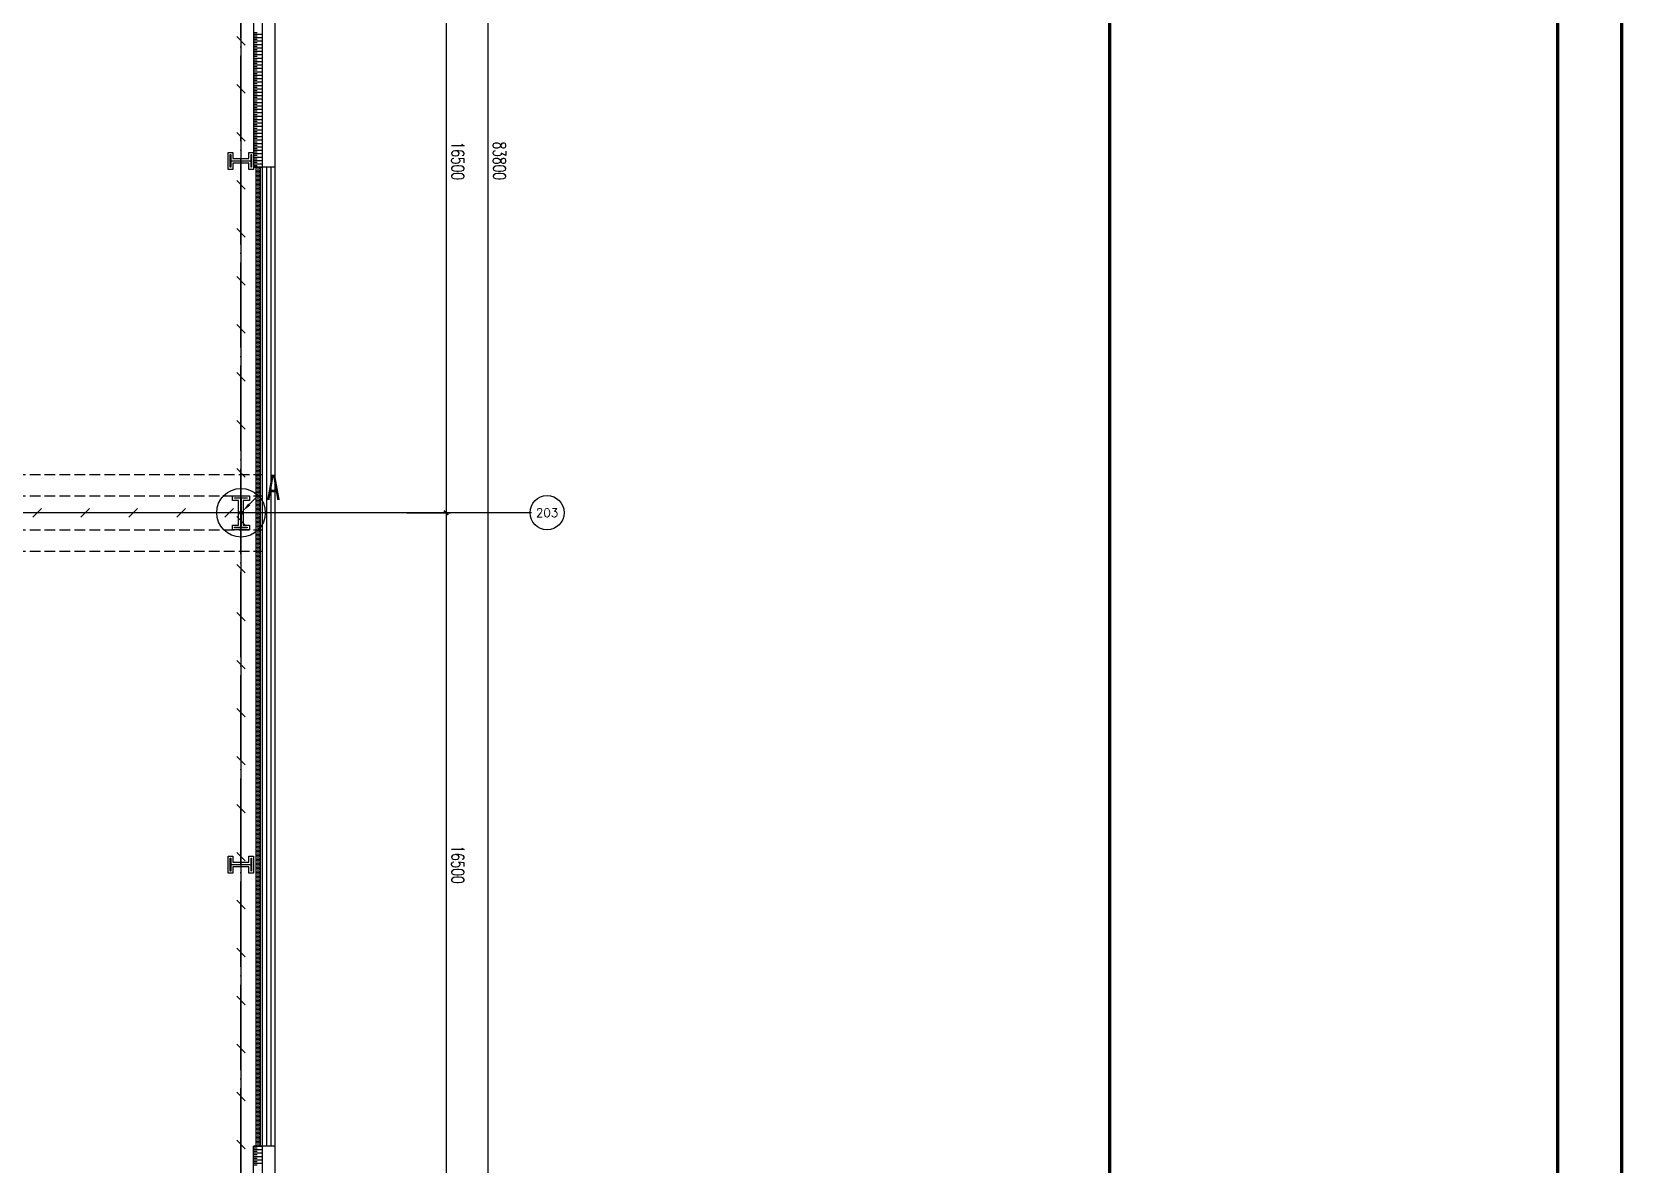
# Model space of a CAD drawing. Extents: x -1396510 to 1250330, y -1892470 to 1623980.
# Drawn here: x -133755 to -96447, y -1054884 to -1028334 of the extents above; entities that cross this region are included whole.
import ezdxf
from ezdxf.enums import TextEntityAlignment as Align

# ---------------------------------------------------------------- set-up
doc = ezdxf.new("R2010")
doc.units = 0
doc.header["$LTSCALE"] = 1000
doc.header["$MEASUREMENT"] = 0
for name, pattern in [('CENTER2', [1.125, 0.75, -0.125, 0.125, -0.125]), ('DASH', [0.35, 0.25, -0.1]), ('DOTE', [2.42, 2, -0.2, 0.02, -0.2])]:
    doc.linetypes.add(name, pattern=pattern)
doc.layers.get('Defpoints').update_dxf_attribs({"color": 210})
for name, color, linetype in [('0-cxFrame', 155, 'Continuous'), ('99平面图例外参$0$A-HATCH-2', 251, 'Continuous'), ('A-AXIS-D', 1, 'Continuous'), ('A-AXIS-DOTE', 14, 'DOTE'), ('A-AXIS-DP', 126, 'Continuous'), ('A-HATCH-2', 251, 'Continuous'), ('A-HRAIL', 173, 'Continuous'), ('A-LIN-V', 9, 'Continuous'), ('A-WINDOW', 140, 'Continuous'), ('AS-COLN', 6, 'Continuous'), ('AS-WALL', 40, 'Continuous'), ('CURTWALL', 4, 'Continuous'), ('LWIRE', 4, 'Continuous'), ('SHTLN', 4, 'Continuous'), ('TEL_TEXT', 7, 'Continuous'), ('WIRE-接地', 4, 'Continuous'), ('WIRE-照明', 1, 'Continuous')]:
    doc.layers.add(name, color=color, linetype=linetype)
doc.layers.add('0-cxText', color=131, linetype='Continuous', lineweight=25)
doc.layers.add('A-云线2', color=3, linetype='Continuous', plot=False)
doc.styles.add('-宋体', font='', dxfattribs={"width": 0.8})
doc.styles.add('_TCH_AXIS', font='COMPLEX', dxfattribs={"bigfont": 'GBCBIG'})
doc.styles.add('_TCH_DIM_T3', font='SIMPLEX', dxfattribs={"width": 0.705882, "bigfont": 'GBCBIG'})
doc.styles.add('A-DIM_T3', font='SIMPLEX', dxfattribs={"width": 0.705882, "bigfont": 'GBCBIG'})
doc.styles.add('cx_tuming', font='simhei.ttf')
doc.styles.add('cx_tuqian1', font='')
doc.styles.get("Standard").update_dxf_attribs({"font": 'gbenor.shx', "bigfont": 'gbcbig.shx'})
doc.styles.add('黑体', font='simhei.ttf', dxfattribs={"height": 12})
doc.styles.get('-宋体').set_extended_font_data('SimSun')
doc.styles.get('cx_tuqian1').set_extended_font_data('SimSun')
doc.dimstyles.new('_TCH_ARCH&&100', dxfattribs={"dimtxt": 297.5, "dimasz": 100, "dimexe": 100, "dimexo": 100, "dimgap": 126.25, "dimtad": 1, "dimdec": 0, "dimzin": 0, "dimdsep": 46, "dimtxsty": '_TCH_DIM_T3', "dimblk": 'ARCHTICK', "dimcen": 0.09, "dimclrt": 7, "dimazin": 2, "dimtfac": 1, "dimtdec": 0, "dimtix": 1, "dimtmove": 2, "dimatfit": 3, "dimfxl": 0, "dimtolj": 1, "dimtzin": 0, "dimarcsym": 0})
doc.dimstyles.new('A-DIM&&100', dxfattribs={"dimtxt": 297.5, "dimasz": 100, "dimexe": 100, "dimexo": 100, "dimgap": 126.25, "dimtad": 1, "dimdec": 0, "dimzin": 0, "dimdsep": 46, "dimtxsty": 'A-DIM_T3', "dimblk": 'ARCHTICK', "dimcen": 0.09, "dimclrt": 7, "dimazin": 2, "dimtfac": 1, "dimtdec": 0, "dimtix": 1, "dimtmove": 2, "dimatfit": 3, "dimfxl": 0, "dimtolj": 1, "dimtzin": 0, "dimarcsym": 0})

# ---------------------------------------------------------------- blocks, each defined once
blk = doc.blocks.new('_ArchTick')
at = {"color": 0, "linetype": 'ByBlock', "const_width": 0.4}
blk.add_lwpolyline([(-0.5, -0.5), (0.5, 0.5)], dxfattribs=at)
blk = doc.blocks.new('*D554')
at = {"layer": 'A-AXIS-D', "color": 0, "lineweight": -2, "transparency": 16777216}
for p, q in [((160194, -33000), (161210, -33000)), ((161110, -33000), (161110, -49500)), ((160194, -49500), (161210, -49500))]:
    blk.add_line(p, q, dxfattribs=at)
at = {"layer": 'Defpoints', "color": 0, "transparency": 16777216}
for p in [(160094, -33000), (160094, -49500), (161110, -49500)]:
    blk.add_point(p, dxfattribs=at)
at = {"layer": 'A-AXIS-D', "color": 0, "lineweight": -2, "transparency": 16777216, "xscale": 100, "yscale": 100, "zscale": 100}
for p, rotation in [((161110, -33000), 90), ((161110, -49500), 270)]:
    blk.add_blockref('_ArchTick', p, dxfattribs=dict(at, rotation=rotation))
at = {"layer": 'A-AXIS-D', "color": 7, "transparency": 16777216, "insert": (161385, -41250), "char_height": 297.5, "attachment_point": 5, "rotation": 270, "style": 'A-DIM_T3'}
blk.add_mtext('\\A1;16500', dxfattribs=at)
blk = doc.blocks.new('*D555')
at = {"layer": 'A-AXIS-D', "color": 0, "lineweight": -2, "transparency": 16777216}
for p, q in [((160194, -49500), (161210, -49500)), ((161110, -49500), (161110, -66000)), ((160194, -66000), (161210, -66000))]:
    blk.add_line(p, q, dxfattribs=at)
at = {"layer": 'Defpoints', "color": 0, "transparency": 16777216}
for p in [(160094, -49500), (160094, -66000), (161110, -66000)]:
    blk.add_point(p, dxfattribs=at)
at = {"layer": 'A-AXIS-D', "color": 0, "lineweight": -2, "transparency": 16777216, "xscale": 100, "yscale": 100, "zscale": 100}
for p, rotation in [((161110, -49500), 90), ((161110, -66000), 270)]:
    blk.add_blockref('_ArchTick', p, dxfattribs=dict(at, rotation=rotation))
at = {"layer": 'A-AXIS-D', "color": 7, "transparency": 16777216, "insert": (161385, -57750), "char_height": 297.5, "attachment_point": 5, "rotation": 270, "style": 'A-DIM_T3'}
blk.add_mtext('\\A1;16500', dxfattribs=at)
blk = doc.blocks.new('nt66')
at = {"layer": 'A-HATCH-2', "color": 8}
blk.add_lwpolyline([(-195840, 766870), (-195440, 766870), (-195440, 766758), (-195586, 766758), (-195586, 766182), (-195440, 766182), (-195440, 766070), (-195840, 766070), (-195840, 766182), (-195694, 766182), (-195694, 766758), (-195840, 766758)], close=True, dxfattribs=at)
at = {"layer": 'AS-COLN'}
blk.add_lwpolyline([(-195790, 766820), (-195490, 766820), (-195490, 766808), (-195636, 766808), (-195636, 766132), (-195490, 766132), (-195490, 766120), (-195790, 766120), (-195790, 766132), (-195644, 766132), (-195644, 766808), (-195790, 766808)], close=True, dxfattribs=at)
blk = doc.blocks.new('342343243')
at = {"layer": 'A-AXIS-DP', "color": 5}
blk.add_lwpolyline([(-155704, 832070), (-155404, 832070), (-155404, 832058), (-155550, 832058), (-155550, 831582), (-155404, 831582), (-155404, 831570), (-155704, 831570), (-155704, 831582), (-155558, 831582), (-155558, 832058), (-155704, 832058), (-155704, 832070)], close=True, dxfattribs=at)
at = {"layer": 'A-HATCH-2'}
blk.add_lwpolyline([(-155754, 832120), (-155354, 832120), (-155354, 832008), (-155500, 832008), (-155500, 831632), (-155354, 831632), (-155354, 831520), (-155754, 831520), (-155754, 831632), (-155608, 831632), (-155608, 832008), (-155754, 832008)], close=True, dxfattribs=at)
blk = doc.blocks.new('33333')
blk.add_blockref('nt66', (66786, -93400))
at = {"layer": 'A-AXIS-DP', "rotation": 270}
for p in [(-960674, 525766), (-960674, 509266)]:
    blk.add_blockref('342343243', p, dxfattribs=at)
blk = doc.blocks.new('w42343')
at = {"layer": 'A-HATCH-2', "color": 8, "linetype": 'DASH'}
for p, q in [((-263654, 673970), (-128354, 673970)), ((-263654, 673470), (-128354, 673470)), ((-263654, 672670), (-128354, 672670)), ((-263654, 672170), (-128354, 672170))]:
    blk.add_line(p, q, dxfattribs=at)
blk = doc.blocks.new('*D5786')
at = {"layer": 'A-AXIS-D', "color": 0, "lineweight": -2, "transparency": 16777216}
for p, q in [((160294, 650), (162190, 650)), ((162090, 650), (162090, -83150)), ((160294, -83150), (162190, -83150))]:
    blk.add_line(p, q, dxfattribs=at)
at = {"layer": 'Defpoints', "color": 0, "transparency": 16777216}
for p in [(160194, 650), (160194, -83150), (162090, -83150)]:
    blk.add_point(p, dxfattribs=at)
at = {"layer": 'A-AXIS-D', "color": 0, "lineweight": -2, "transparency": 16777216, "xscale": 100, "yscale": 100, "zscale": 100}
for p, rotation in [((162090, 650), 90), ((162090, -83150), 270)]:
    blk.add_blockref('_ArchTick', p, dxfattribs=dict(at, rotation=rotation))
at = {"layer": 'A-AXIS-D', "color": 7, "transparency": 16777216, "insert": (162365, -41250), "char_height": 297.5, "attachment_point": 5, "rotation": 270, "style": '_TCH_DIM_T3'}
blk.add_mtext('\\A1;83800', dxfattribs=at)
blk = doc.blocks.new('99平面图例外参$0$$LinePat$填挖边坡')
at = {"color": 0}
for p, q in [((0, 0), (0, -1500)), ((300, 0), (300, -600))]:
    blk.add_line(p, q, dxfattribs=at)
at = {"layer": 'Defpoints', "color": 0}
blk.add_point((600, 0), dxfattribs=at)
blk = doc.blocks.new('99平面图例外参$0$$LinePat$圆环')
for points in [[(0, 150), (300, 150)], [(0, 0), (300, 0)], [(0, -150), (300, -150)]]:
    blk.add_lwpolyline(points)
at = {"color": 0}
blk.add_circle((150, 0), 150, dxfattribs=at)
blk = doc.blocks.new('$TelecSys$00000008')
blk.add_line((0.4, 0.4), (-0.4, -0.4))
blk = doc.blocks.new('$TelecSys$00000078')
for p, q in [((1.15, 1.15), (0.55, 0.55)), ((0.1, 0.1), (0.1, 0.1)), ((-0.1, -0.1), (-0.1, -0.1))]:
    blk.add_line(p, q)
at = {"const_width": 0.142}
blk.add_lwpolyline([(-0.07, 0, 1), (0.07, 0, 1)], format="xyb", close=True, dxfattribs=at)
blk.add_solid([(0.62, 0.48), (0.48, 0.62), (0.1, 0.1)])
at = {"width": 0.8, "flags": 9}
blk.add_attdef('A', (0, 0), '', height=0.00002, dxfattribs=at)
blk = doc.blocks.new('zjcx_T0(Dragon)')
at = {"layer": '0-cxFrame', "const_width": 50}
blk.add_lwpolyline([(0, 82100), (-7000, 82100), (-7000, 0), (0, 0)], close=True, dxfattribs=at)
blk = doc.blocks.new('TK22.A0+1 L(Dragon)')
at = {"layer": '0-cxFrame', "color": 7, "const_width": 0.5}
blk.add_lwpolyline([(0, 0), (-1485, 0), (-1485, 841), (0, 841)], close=True, dxfattribs=at)
at = {"layer": '0-cxFrame', "const_width": 0.5}
for points in [[(-80, 10), (-1465, 10), (-1465, 831), (-80, 831)], [(-10, 10), (-80, 10), (-80, 831), (-10, 831)]]:
    blk.add_lwpolyline(points, close=True, dxfattribs=at)
at = {"layer": '0-cxFrame', "xscale": 0.01, "yscale": 0.01, "zscale": 0.01}
blk.add_blockref('zjcx_T0(Dragon)', (-10, 10), dxfattribs=at)
at = {"style": '黑体', "flags": 4}
blk.add_attdef('图幅', text='', height=3.3, dxfattribs=at).set_placement((-40, 3), align=Align.RIGHT)
at = {"layer": '0-cxText', "flags": 4}
for tag, height, style, p in [('建设单位', 3.5, 'cx_tuming', (-45, 240)), ('项目名称', 3.5, 'cx_tuming', (-45, 210)), ('子项名称', 3.5, 'cx_tuming', (-45, 180)), ('工程编号', 3.3, 'cx_tuqian1', (-35, 165)), ('图名1', 3.5, 'cx_tuming', (-45, 87)), ('图名2', 3.5, 'cx_tuming', (-45, 79)), ('图名3', 3.5, 'cx_tuming', (-45, 71)), ('出图日期', 3.3, 'cx_tuqian1', (-39, 60)), ('专业', 3.3, 'cx_tuqian1', (-55, 52)), ('图号', 3.3, 'cx_tuqian1', (-55, 44)), ('版次', 3.3, 'cx_tuqian1', (-20, 44))]:
    blk.add_attdef(tag, text='', height=height, dxfattribs=dict(at, style=style)).set_placement(p, align=Align.MIDDLE)
at = {"layer": 'Defpoints', "color": 6, "flags": 4}
for tag, height, style, p in [('tufu', 3.3, '黑体', (-12, 12)), ('dwfname', 4, 'cx_tuqian1', (-80, 3))]:
    blk.add_attdef(tag, text='', height=height, dxfattribs=dict(at, style=style)).set_placement(p, align=Align.RIGHT)
blk = doc.blocks.new('世赫2#厂房一层0821')
at = {"layer": 'A-AXIS-D'}
blk.add_circle((163479.3, -49498.9), 400, dxfattribs=at)
at = {"layer": 'A-AXIS-DOTE', "color": 8}
blk.add_line((156300, -89188.9), (156300, 6366.1), dxfattribs=at)
at = {"layer": 'A-AXIS-DOTE', "color": 8, "ltscale": 2}
blk.add_line((163114.2, -49500), (-11095.8, -49500), dxfattribs=at)
at = {"layer": 'A-AXIS-DP'}
blk.add_line((159644.2, -49500), (152824.2, -49500), dxfattribs=at)
at = {"layer": 'A-LIN-V'}
for p, q in [((156600, -25950), (156600, -41400)), ((156800, -41400), (156600, -41400)), ((156600, -79250), (156600, -64350)), ((156800, -64350), (156600, -64350))]:
    blk.add_line(p, q, dxfattribs=at)
at = {"layer": 'AS-WALL'}
for p, q in [((156800, -25950), (156800, -41400)), ((157100, -25950), (157100, -41400)), ((157100, -41400), (156800, -41400)), ((156800, -64350), (156800, -82850)), ((157100, -64350), (156800, -64350)), ((157100, -64350), (157100, -82850))]:
    blk.add_line(p, q, dxfattribs=at)
at = {"layer": 'CURTWALL'}
for p, q in [((156800, -41400), (156800, -64350)), ((157100, -41400), (156800, -41400)), ((156900, -41400), (156900, -64350)), ((157000, -41400), (157000, -64350)), ((157100, -41400), (157100, -64350)), ((157100, -64350), (156800, -64350))]:
    blk.add_line(p, q, dxfattribs=at)
at = {"layer": '99平面图例外参$0$A-HATCH-2', "color": 203, "yscale": 0.1333333333333333, "zscale": 0.1333333333333333}
for p, xscale, rotation in [((156600, -38278), 0.1334196891197501, 90.00000000081378), ((156600, -38358), 0.1334196891197501, 90.00000000081378), ((156600, -38438.1), 0.1334196891197501, 90.00000000081378), ((156600, -38518.1), 0.1334196891197501, 90.00000000081378), ((156600, -38598.2), 0.1334196891197501, 90.00000000081378), ((156600, -38678.2), 0.1334196891197501, 90.00000000081378), ((156600, -38758.3), 0.1334196891197501, 90.00000000081378), ((156600, -38838.3), 0.1334196891197501, 90.00000000081378), ((156600, -38918.4), 0.1334196891197501, 90.00000000081378), ((156600, -38998.4), 0.1334196891197501, 90.00000000081378), ((156600, -39078.5), 0.1334196891197501, 90.00000000081378), ((156600, -39158.5), 0.1334196891197501, 90.00000000081378), ((156600, -39238.6), 0.1334196891197501, 90.00000000081378), ((156600, -39318.7), 0.1334196891197501, 90.00000000081378), ((156600, -39398.7), 0.1334196891197501, 90.00000000081378), ((156600, -39478.8), 0.1334196891197501, 90.00000000081378), ((156600, -39558.8), 0.1334196891197501, 90.00000000081378), ((156600, -39638.9), 0.1334196891197501, 90.00000000081378), ((156600, -39718.9), 0.1334196891197501, 90.00000000081378), ((156600, -39799), 0.1334196891197501, 90.00000000081378), ((156600, -39879), 0.1334196891197501, 90.00000000081378), ((156600, -39959.1), 0.1334196891197501, 90.00000000081378), ((156600, -40039.1), 0.1334196891197501, 90.00000000081378), ((156600, -40119.2), 0.1334196891197501, 90.00000000081378), ((156600, -40199.2), 0.1334196891197501, 90.00000000081378), ((156600, -40279.3), 0.1334196891197501, 90.00000000081378), ((156600, -40359.3), 0.1334196891197501, 90.00000000081378), ((156600, -40439.4), 0.1334196891197501, 90.00000000081378), ((156600, -40519.4), 0.1334196891197501, 90.00000000081378), ((156600, -40599.5), 0.1334196891197501, 90.00000000081378), ((156600, -40679.5), 0.1334196891197501, 90.00000000081378), ((156600, -40759.6), 0.1334196891197501, 90.00000000081378), ((156600, -40839.6), 0.1334196891197501, 90.00000000081378), ((156600, -40919.7), 0.1334196891197501, 90.00000000081378), ((156600, -40999.7), 0.1334196891197501, 90.00000000081378), ((156600, -41079.8), 0.1334196891197501, 90.00000000081378), ((156600, -41159.8), 0.1334196891197501, 90.00000000081378), ((156600, -41239.9), 0.1334196891197501, 90.00000000081378), ((156600, -41319.9), 0.1334196891197501, 90.00000000081378), ((156600, -41400), 0.1334196891197501, 90.00000000081378), ((156600, -64350), -0.1335125448076481, 89.99999999825124), ((156600, -64430.1), -0.1335125448076481, 89.99999999825124), ((156600, -64510.2), -0.1335125448076481, 89.99999999825124), ((156600, -64590.3), -0.1335125448076481, 89.99999999825124), ((156600, -64670.4), -0.1335125448076481, 89.99999999825124), ((156600, -64750.5), -0.1335125448076481, 89.99999999825124)]:
    blk.add_blockref('99平面图例外参$0$$LinePat$填挖边坡', p, dxfattribs=dict(at, xscale=xscale, rotation=rotation))
at = {"layer": 'A-HRAIL', "xscale": -0.3340611353481915, "yscale": 0.3333333333111111, "zscale": 0.3333333333111111, "rotation": 90}
for p in [(156700, -41400), (156700, -41500.2), (156700, -41600.4), (156700, -41700.7), (156700, -41800.9), (156700, -41901.1), (156700, -42001.3), (156700, -42101.5), (156700, -42201.7), (156700, -42302), (156700, -42402.2), (156700, -42502.4), (156700, -42602.6), (156700, -42702.8), (156700, -42803.1), (156700, -42903.3), (156700, -43003.5), (156700, -43103.7), (156700, -43203.9), (156700, -43304.1), (156700, -43404.4), (156700, -43504.6), (156700, -43604.8), (156700, -43705), (156700, -43805.2), (156700, -43905.5), (156700, -44005.7), (156700, -44105.9), (156700, -44206.1), (156700, -44306.3), (156700, -44406.6), (156700, -44506.8), (156700, -44607), (156700, -44707.2), (156700, -44807.4), (156700, -44907.6), (156700, -45007.9), (156700, -45108.1), (156700, -45208.3), (156700, -45308.5), (156700, -45408.7), (156700, -45509), (156700, -45609.2), (156700, -45709.4), (156700, -45809.6), (156700, -45909.8), (156700, -46010), (156700, -46110.3), (156700, -46210.5), (156700, -46310.7), (156700, -46410.9), (156700, -46511.1), (156700, -46611.4), (156700, -46711.6), (156700, -46811.8), (156700, -46912), (156700, -47012.2), (156700, -47112.4), (156700, -47212.7), (156700, -47312.9), (156700, -47413.1), (156700, -47513.3), (156700, -47613.5), (156700, -47713.8), (156700, -47814), (156700, -47914.2), (156700, -48014.4), (156700, -48114.6), (156700, -48214.8), (156700, -48315.1), (156700, -48415.3), (156700, -48515.5), (156700, -48615.7), (156700, -48715.9), (156700, -48816.2), (156700, -48916.4), (156700, -49016.6), (156700, -49116.8), (156700, -49217), (156700, -49317.2), (156700, -49417.5), (156700, -49517.7), (156700, -49617.9), (156700, -49718.1), (156700, -49818.3), (156700, -49918.6), (156700, -50018.8), (156700, -50119), (156700, -50219.2), (156700, -50319.4), (156700, -50419.7), (156700, -50519.9), (156700, -50620.1), (156700, -50720.3), (156700, -50820.5), (156700, -50920.7), (156700, -51021), (156700, -51121.2), (156700, -51221.4), (156700, -51321.6), (156700, -51421.8), (156700, -51522.1), (156700, -51622.3), (156700, -51722.5), (156700, -51822.7), (156700, -51922.9), (156700, -52023.1), (156700, -52123.4), (156700, -52223.6), (156700, -52323.8), (156700, -52424), (156700, -52524.2), (156700, -52624.5), (156700, -52724.7), (156700, -52824.9), (156700, -52925.1), (156700, -53025.3), (156700, -53125.5), (156700, -53225.8), (156700, -53326), (156700, -53426.2), (156700, -53526.4), (156700, -53626.6), (156700, -53726.9), (156700, -53827.1), (156700, -53927.3), (156700, -54027.5), (156700, -54127.7), (156700, -54227.9), (156700, -54328.2), (156700, -54428.4), (156700, -54528.6), (156700, -54628.8), (156700, -54729), (156700, -54829.3), (156700, -54929.5), (156700, -55029.7), (156700, -55129.9), (156700, -55230.1), (156700, -55330.3), (156700, -55430.6), (156700, -55530.8), (156700, -55631), (156700, -55731.2), (156700, -55831.4), (156700, -55931.7), (156700, -56031.9), (156700, -56132.1), (156700, -56232.3), (156700, -56332.5), (156700, -56432.8), (156700, -56533), (156700, -56633.2), (156700, -56733.4), (156700, -56833.6), (156700, -56933.8), (156700, -57034.1), (156700, -57134.3), (156700, -57234.5), (156700, -57334.7), (156700, -57434.9), (156700, -57535.2), (156700, -57635.4), (156700, -57735.6), (156700, -57835.8), (156700, -57936), (156700, -58036.2), (156700, -58136.5), (156700, -58236.7), (156700, -58336.9), (156700, -58437.1), (156700, -58537.3), (156700, -58637.6), (156700, -58737.8), (156700, -58838), (156700, -58938.2), (156700, -59038.4), (156700, -59138.6), (156700, -59238.9), (156700, -59339.1), (156700, -59439.3), (156700, -59539.5), (156700, -59639.7), (156700, -59740), (156700, -59840.2), (156700, -59940.4), (156700, -60040.6), (156700, -60140.8), (156700, -60241), (156700, -60341.3), (156700, -60441.5), (156700, -60541.7), (156700, -60641.9), (156700, -60742.1), (156700, -60842.4), (156700, -60942.6), (156700, -61042.8), (156700, -61143), (156700, -61243.2), (156700, -61343.4), (156700, -61443.7), (156700, -61543.9), (156700, -61644.1), (156700, -61744.3), (156700, -61844.5), (156700, -61944.8), (156700, -62045), (156700, -62145.2), (156700, -62245.4), (156700, -62345.6), (156700, -62445.9), (156700, -62546.1), (156700, -62646.3), (156700, -62746.5), (156700, -62846.7), (156700, -62946.9), (156700, -63047.2), (156700, -63147.4), (156700, -63247.6), (156700, -63347.8), (156700, -63448), (156700, -63548.3), (156700, -63648.5), (156700, -63748.7), (156700, -63848.9), (156700, -63949.1), (156700, -64049.3), (156700, -64149.6), (156700, -64249.8)]:
    blk.add_blockref('99平面图例外参$0$$LinePat$圆环', p, dxfattribs=at)
at = {"layer": 'A-WINDOW'}
for name in ['33333', 'w42343']:
    blk.add_blockref(name, (285154.2, -722570), dxfattribs=at)
at = {"layer": 'A-AXIS-D', "color": 7, "style": '_TCH_AXIS'}
blk.add_text('203', height=202.97, dxfattribs=at).set_placement((163218.3, -49600.4), (163740.2, -49600.4), align=Align.FIT)
at = {"layer": 'A-AXIS-D'}
dim = blk.add_linear_dim(base=(162089.7, -83150), p1=(160194.2, 650), p2=(160194.2, -83150), angle=270, dimstyle='_TCH_ARCH&&100', dxfattribs=at)
dim.commit()
dim.dimension.update_dxf_attribs({"geometry": '*D5786', "text_midpoint": (162364.7, -41250), "dimtype": 161, "text_rotation": 270})
for base, p1, p2, picture, middle in [((161110, -49500), (160094.2, -33000), (160094.2, -49500), '*D554', (161385, -41250)), ((161110, -66000), (160094.2, -49500), (160094.2, -66000), '*D555', (161385, -57750))]:
    dim = blk.add_linear_dim(base=base, p1=p1, p2=p2, angle=270, dimstyle='A-DIM&&100', override={"dimgap": 0}, dxfattribs=at)
    dim.commit()
    dim.dimension.update_dxf_attribs({"geometry": picture, "text_midpoint": middle, "dimtype": 129, "text_rotation": 270})

msp = doc.modelspace()

# ---------------------------------------------------------------- linework, layer by layer
at = {"layer": 'WIRE-接地', "linetype": 'CENTER2', "const_width": 35}
for points in [[(-285160, -1072610), (-128850.2, -1072610), (-128850.2, -990110), (-263858.2, -990110)], [(-280158.2, -1039610), (-128850.2, -1039610)], [(-127350.2, -1039610), (-128850.2, -1039610)]]:
    msp.add_lwpolyline(points, dxfattribs=at)
at = {"layer": 'WIRE-照明', "color": 6, "linetype": 'Continuous'}
msp.add_circle((-128850.2, -1039610), 569.2, dxfattribs=at)

# ---------------------------------------------------------------- block references
at = {"layer": '0-cxFrame', "xscale": 150, "yscale": 150, "zscale": 150}
msp.add_blockref('TK22.A0+1 L(Dragon)', (-96485, -1093930), dxfattribs=at)
at = {"layer": 'A-云线2'}
msp.add_blockref('世赫2#厂房一层0821', (-285154.2, -990110), dxfattribs=at)
at = {"layer": 'LWIRE', "xscale": 350, "yscale": 350, "zscale": 350}
msp.add_blockref('$TelecSys$00000078', (-128850.2, -1039610), dxfattribs=at)
at = {"layer": 'SHTLN', "xscale": 250, "yscale": 250, "zscale": 250, "rotation": 90}
for p in [(-128850.2, -1028547.5), (-128850.2, -1029672.5), (-128850.2, -1030797.5), (-128850.2, -1031922.5), (-128850.2, -1033047.5), (-128850.2, -1034172.5), (-128850.2, -1035297.5), (-128850.2, -1036422.5), (-128850.2, -1037547.5), (-128850.2, -1038672.5), (-128850.2, -1039797.5), (-128850.2, -1040922.5), (-128850.2, -1042047.5), (-128850.2, -1043172.5), (-128850.2, -1044297.5), (-128850.2, -1045422.5), (-128850.2, -1046547.5), (-128850.2, -1047672.5), (-128850.2, -1048797.5), (-128850.2, -1049922.5), (-128850.2, -1051047.5), (-128850.2, -1052172.5), (-128850.2, -1053297.5), (-128850.2, -1054422.5)]:
    msp.add_blockref('$TelecSys$00000008', p, dxfattribs=at)
at = {"layer": 'SHTLN', "xscale": 250, "yscale": 250, "zscale": 250}
for p in [(-133629.2, -1039610), (-132504.2, -1039610), (-131379.2, -1039610), (-130254.2, -1039610), (-129129.2, -1039610)]:
    msp.add_blockref('$TelecSys$00000008', p, dxfattribs=at)

# ---------------------------------------------------------------- texts
at = {"layer": 'TEL_TEXT', "style": '-宋体', "width": 0.8}
msp.add_text('A', height=600, dxfattribs=at).set_placement((-128254.4, -1039314.9))

doc.saveas('drawing.dxf')
